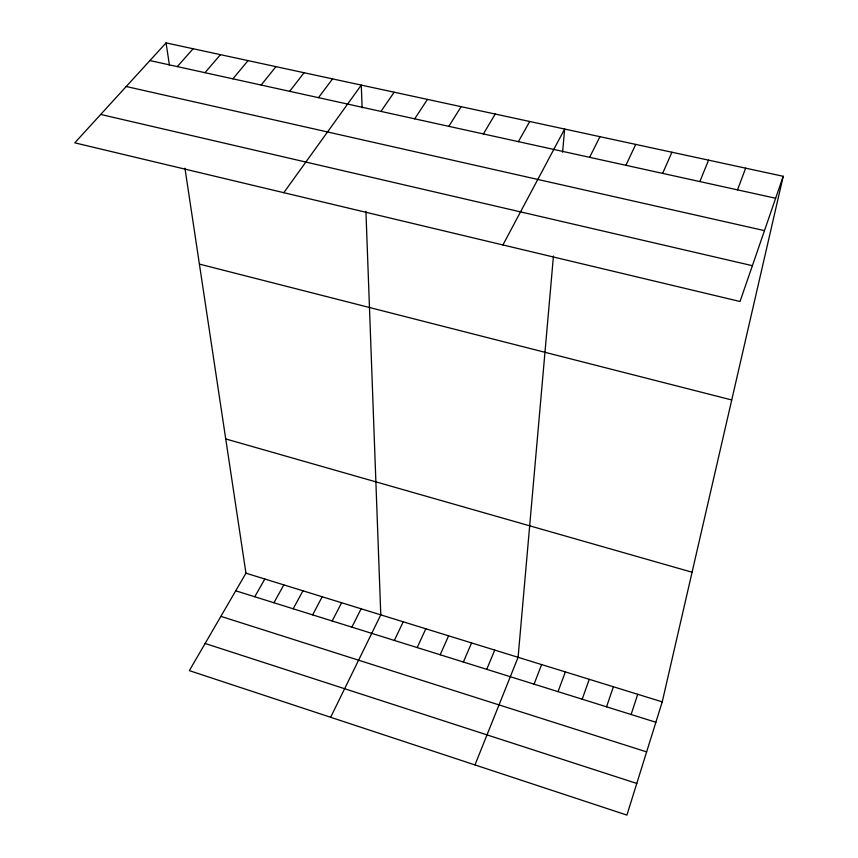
<?xml version="1.0" encoding="UTF-8"?>
<svg xmlns="http://www.w3.org/2000/svg" width="858" height="858" viewBox="0 0 858 858"><rect width="100%" height="100%" fill="white"/><g stroke="black" fill="none" stroke-linecap="round" stroke-linejoin="round"><path stroke-width="1.29" d="M553.453 255.995L518.093 657.303L474.967 764.939M562.601 152.177L564.639 129.043L502.917 244.948M184.942 168.179L245.956 573.187L189.35 670.634L626.908 815.1L662.237 701.865L783.225 176.287L166.066 42.9L74.775 142.836L740.025 301.501L783.225 176.287M631.113 714.51L637.719 694.283M606.552 706.82L613.395 686.765M582.185 699.206L589.274 679.311M558.032 691.645L565.358 671.921M737.505 189.854L745.666 168.168M534.073 684.148L541.623 664.585M699.838 181.574L708.569 160.146M486.743 669.337L494.744 650.096M463.374 662.022L471.589 642.932M662.644 173.391L671.921 152.231M440.186 654.772L448.616 635.832M417.181 647.575L425.825 628.785M625.9 165.304L635.724 144.401M394.369 640.433L403.206 621.803M330.652 717.288L380.78 614.864L365.926 211.304M589.618 157.325L599.967 136.679M351.887 627.144L361.121 608.783M332.196 620.988L341.591 602.756M312.634 614.864L322.2 596.76M293.2 608.783L302.949 590.808M273.916 602.745L283.816 584.899M518.371 141.645L529.729 121.493M254.751 596.76L264.822 579.021M483.397 133.945L495.238 114.039M448.841 126.34L461.154 106.671M414.693 118.833L427.477 99.399M380.952 111.411L394.187 92.203M283.794 192.685L361.282 85.092L362.119 107.808M318.49 97.662L332.539 78.882M289.672 91.323L304.086 72.726M261.154 85.049L275.933 66.645M232.915 78.839L248.048 60.618M204.976 72.683L220.452 54.655M177.306 66.602L193.125 48.745M149.925 60.575L775.653 198.252M126.223 86.508L764.478 230.63M100.697 114.446L752.38 265.69M199.388 264.092L731.735 399.967M225.729 438.942L692.084 572.232M245.956 573.187L662.237 701.865M235.725 590.808L655.877 722.254M220.881 616.355L646.632 751.898M205.126 643.479L636.786 783.451M166.066 42.9L169.455 65.401"/></g></svg>
